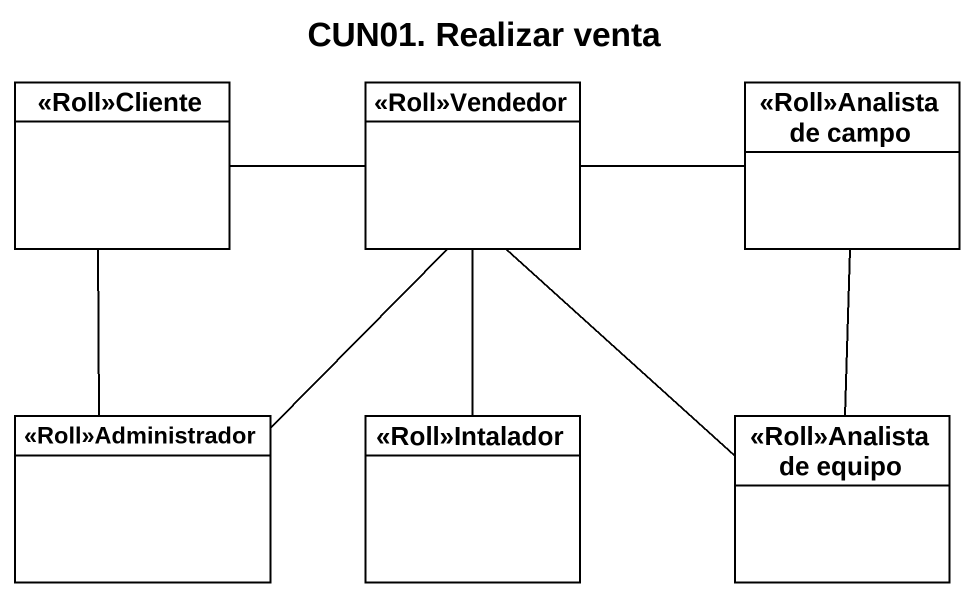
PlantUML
@startuml
title CUN01. Realizar venta
hide circle
hide empty members
class "<<Roll>>Cliente" as Roll_Cliente
class "<<Roll>>Vendedor" as Roll_Vendedor
class "<<Roll>>Analista de campo" as Roll_Analista_de_campo
class "<<Roll>>Administrador" as Roll_Administrador
class "<<Roll>>Intalador" as Roll_Intalador
class "<<Roll>>Analista de equipo" as Roll_Analista_de_equipo
Roll_Cliente -right- Roll_Vendedor
Roll_Vendedor -right- Roll_Analista_de_campo
Roll_Vendedor -- Roll_Administrador
Roll_Vendedor -- Roll_Analista_de_equipo
Roll_Analista_de_campo -- Roll_Analista_de_equipo
Roll_Administrador -up- Roll_Cliente
Roll_Intalador -up- Roll_Vendedor
@enduml
